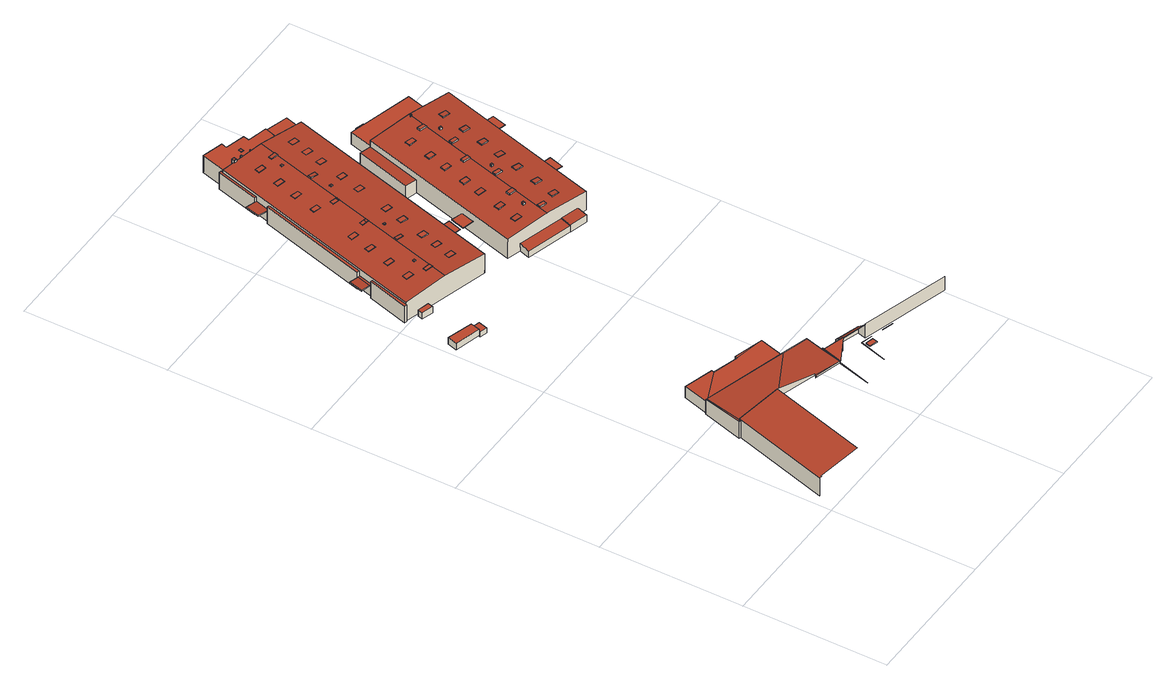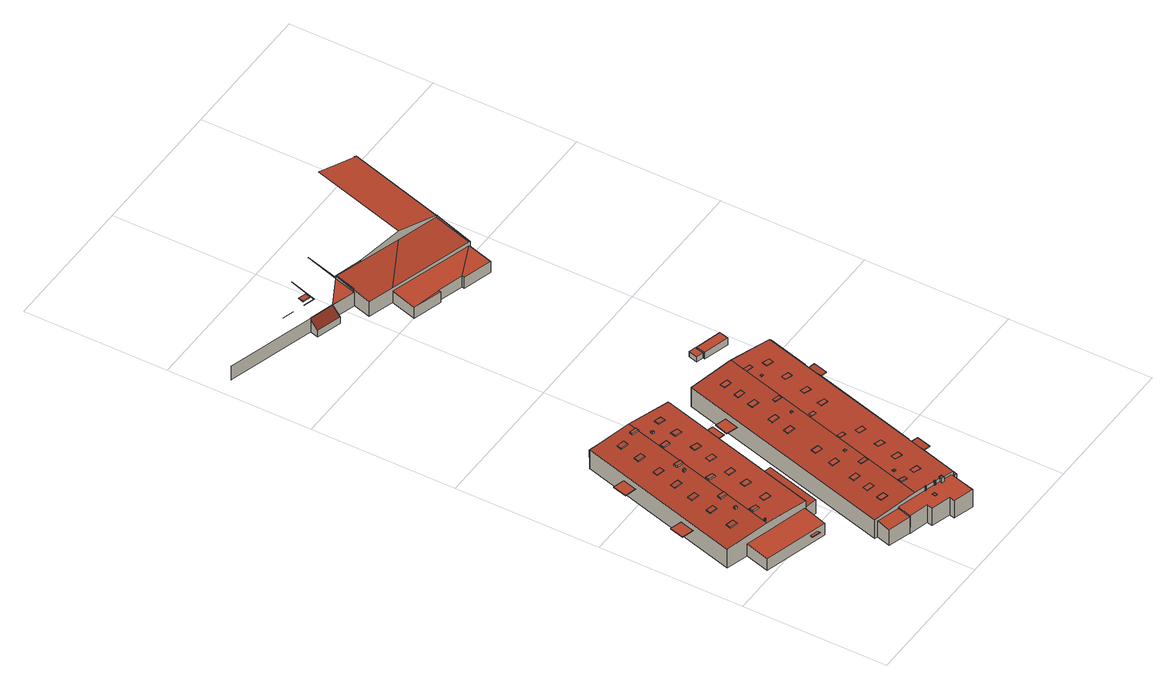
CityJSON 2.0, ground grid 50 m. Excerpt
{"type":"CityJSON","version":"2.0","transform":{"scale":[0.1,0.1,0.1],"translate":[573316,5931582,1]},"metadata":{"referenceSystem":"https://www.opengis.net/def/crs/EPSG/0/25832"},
"CityObjects":{
"building1":{"type":"Building","attributes":{"Grundfläche 2D":"5116.764534","Grundhöhe NN":"5.588"},"children":["building1-1","building1-2"],"geometry":[{"type":"MultiSurface","lod":"3","boundaries":[[[0,1,2,3,4,5,6]],[[7,0,6,5,8,9,10]],[[11,9,12]],[[9,11,13,10]],[[12,9,8]],[[11,12,14,15,13]],[[12,8,16]],[[14,12,16]],[[17,18,19,16,8]],[[20,21,22,23]],[[17,8,5,4,24,25,18]],[[21,26,27,22]],[[21,20,28,26]],[[26,28,29,27]],[[20,23,15,14,16,19,30,31,32,33]],[[28,34,35,29]],[[36,37,38,39]],[[40,41,25,36,39]],[[34,28,20,33,42]],[[34,43,44,35]],[[39,38,45,40]],[[46,47,48,49]],[[34,42,43]],[[30,19,18,25,41,50,51,52]],[[45,53,41,40]],[[53,49,50,41]],[[43,42,54,44]],[[50,49,48,55,51]],[[42,33,32,54]],[[56,57,55,48]],[[51,55,58,59,52]],[[58,55,57,60]],[[30,52,59,31]],[[61,62,63,60,57]],[[64,65,66]],[[61,57,56]],[[56,67,62,61]],[[63,62,68,69]],[[70,64,66,71]],[[72,73,67,56]],[[68,74,75,69]],[[68,62,67,73,76,74]],[[77,76,73,72]],[[78,79,80,81]],[[82,83,82,75]],[[76,82,75,74]],[[82,76,77,84,85,86,87]]],"semantics":{"surfaces":[{"type":"RoofSurface"},{"type":"WallSurface"},{"type":"GroundSurface"}],"values":[0,1,0,1,0,1,0,0,0,1,1,1,0,1,1,1,1,0,0,1,1,1,0,0,1,1,1,1,1,0,1,1,1,1,1,0,1,1,1,1,1,0,1,1,2,1,1]}}]},
"building1-1":{"type":"BuildingInstallation","parents":["building1"],"geometry":[{"type":"MultiSurface","lod":"3","boundaries":[[[88,89,90,91]],[[91,90,41,50]],[[88,91,50,51]],[[89,88,51,52]],[[90,89,52,41]]],"semantics":{"surfaces":[{"type":"RoofSurface"},{"type":"WallSurface"}],"values":[0,1,1,1,1]}}]},
"building1-2":{"type":"BuildingInstallation","parents":["building1"],"geometry":[{"type":"MultiSurface","lod":"3","boundaries":[[[92,93,94,95]],[[95,94,96,97]],[[92,95,97,98]],[[93,92,98,99]],[[94,93,99,96]]],"semantics":{"surfaces":[{"type":"RoofSurface"},{"type":"WallSurface"}],"values":[0,1,1,1,1]}}]},
"building2":{"type":"Building","attributes":{"Grundfläche 2D":"31.658573","Grundhöhe NN":"1.845"},"geometry":[{"type":"Solid","lod":"3","boundaries":[[[[100,101,102,103]],[[101,100,104,105]],[[102,101,105,106]],[[103,102,106,107]],[[100,103,107,104]],[[105,104,107,106]]]],"semantics":{"surfaces":[{"type":"RoofSurface"},{"type":"WallSurface"},{"type":"GroundSurface"}],"values":[[0,1,1,1,1,2]]}}]},
"building3":{"type":"Building","attributes":{"Grundfläche 2D":"8.587040","Grundhöhe NN":"1.716"},"geometry":[{"type":"Solid","lod":"3","boundaries":[[[[108,109,110,111]],[[109,108,112,113]],[[110,109,113,114]],[[111,110,114,115]],[[108,111,115,112]],[[113,112,115,114]]]],"semantics":{"surfaces":[{"type":"RoofSurface"},{"type":"WallSurface"},{"type":"GroundSurface"}],"values":[[0,1,1,1,1,2]]}}]},
"building4":{"type":"Building","attributes":{"Grundfläche 2D":"7.525472","Grundhöhe NN":"3.683"},"geometry":[{"type":"Solid","lod":"3","boundaries":[[[[116,117,118,119]],[[120,121,119,118]],[[121,122,116,119]],[[122,123,117,116]],[[123,120,118,117]],[[123,122,121,120]]]],"semantics":{"surfaces":[{"type":"RoofSurface"},{"type":"WallSurface"},{"type":"GroundSurface"}],"values":[[0,1,1,1,1,2]]}}]},
"building5":{"type":"Building","attributes":{"Grundfläche 2D":"2780.373396","Grundhöhe NN":"3.683"},"children":["building5-1","building5-2","building5-3","building5-4","building5-5","building5-6","building5-7","building5-8","building5-9","building5-10","building5-11","building5-12","building5-13","building5-14","building5-15","building5-16","building5-17","building5-18","building5-19","building5-20","building5-21","building5-22","building5-23","building5-24","building5-25","building5-26","building5-27","building5-28","building5-29","building5-30","building5-31","building5-32","building5-33","building5-34","building5-35","building5-36"],"geometry":[{"type":"Solid","lod":"3","boundaries":[[[[124,125,126,127]],[[124,128,129,130,131,125]],[[132,133,134,135,136,137,138,139,140,141,142,143,144,145]],[[146,147,148,149,150]],[[151,152,153,154]],[[155,156,157,158]],[[159,160,161,162,163]],[[127,126,164,165]],[[166,155,158,136,135,134,133,132,145,144,143,167,168,147,130,129,128,124,127,165]],[[169,170,171,172,173,174,153,152,175,176,177,178,179,180,160,159,131,130,147,146]],[[125,131,159,181,164,126]],[[182,154,153,174,173,172,183,184]],[[185,151,154,182,184,183,186,187]],[[175,152,151,185,187,186,177,176]],[[188,161,160,180,179,178,189,190]],[[161,188,190,189,191,162]],[[163,162,191,192]],[[181,159,163,192]],[[147,168,193,148]],[[149,148,193,194]],[[150,149,194,195,196,197]],[[169,146,150,197,196,195,171,170]],[[198,137,136,158,157,199]],[[138,137,198,200]],[[139,138,200,201]],[[140,139,201,202]],[[141,140,202,203]],[[142,141,203,204]],[[143,142,204,167]],[[156,155,166,205]],[[157,156,205,199]],[[191,189,178,177,186,183,172,171,195,194,193,168,167,204,203,202,201,200,198,199,205,166,165,164,181,192]]]],"semantics":{"surfaces":[{"type":"RoofSurface"},{"type":"WallSurface"},{"type":"GroundSurface"}],"values":[[0,0,0,0,0,0,0,1,1,1,1,1,1,1,1,1,1,1,1,1,1,1,1,1,1,1,1,1,1,1,1,2]]}}]},
"building5-1":{"type":"BuildingInstallation","parents":["building5"],"geometry":[{"type":"MultiSurface","lod":"3","boundaries":[[[206,207,208,209]],[[209,208,210,211]],[[206,209,211,212]],[[207,206,212,213]],[[208,207,213,210]]],"semantics":{"surfaces":[{"type":"RoofSurface"},{"type":"WallSurface"}],"values":[0,1,1,1,1]}}]},
"building5-2":{"type":"BuildingInstallation","parents":["building5"],"geometry":[{"type":"MultiSurface","lod":"3","boundaries":[[[214,215,216,217]],[[217,216,218,219]],[[214,217,219,220]],[[215,214,220,221]],[[216,215,221,218]]],"semantics":{"surfaces":[{"type":"RoofSurface"},{"type":"WallSurface"}],"values":[0,1,1,1,1]}}]},
"building5-3":{"type":"BuildingInstallation","parents":["building5"],"geometry":[{"type":"MultiSurface","lod":"3","boundaries":[[[222,223,224,225]],[[226,227,225,224]],[[222,225,227,228]],[[223,222,228,229]],[[229,226,224,223]]],"semantics":{"surfaces":[{"type":"RoofSurface"},{"type":"WallSurface"}],"values":[0,1,1,1,1]}}]},
"building5-4":{"type":"BuildingInstallation","parents":["building5"],"geometry":[{"type":"MultiSurface","lod":"3","boundaries":[[[230,231,232,233]],[[233,232,234,235]],[[230,233,235,236]],[[231,230,236,237]],[[232,231,237,234]]],"semantics":{"surfaces":[{"type":"RoofSurface"},{"type":"WallSurface"}],"values":[0,1,1,1,1]}}]},
"building5-5":{"type":"BuildingInstallation","parents":["building5"],"geometry":[{"type":"MultiSurface","lod":"3","boundaries":[[[238,239,240,241]],[[129,242,238,241]],[[239,238,242,243]],[[243,128,240,239]]],"semantics":{"surfaces":[{"type":"RoofSurface"},{"type":"WallSurface"}],"values":[0,1,1,1]}}]},
"building5-6":{"type":"BuildingInstallation","parents":["building5"],"geometry":[{"type":"MultiSurface","lod":"3","boundaries":[[[244,245,246,247]],[[248,249,247,246]],[[249,250,244,247]],[[245,244,250,251]],[[246,245,251,248]]],"semantics":{"surfaces":[{"type":"RoofSurface"},{"type":"WallSurface"}],"values":[0,1,1,1,1]}}]},
"building5-7":{"type":"BuildingInstallation","parents":["building5"],"geometry":[{"type":"MultiSurface","lod":"3","boundaries":[[[252,253,254,255]],[[255,254,256,257]],[[252,255,257,258]],[[253,252,258,259]],[[254,253,259,256]]],"semantics":{"surfaces":[{"type":"RoofSurface"},{"type":"WallSurface"}],"values":[0,1,1,1,1]}}]},
"building5-8":{"type":"BuildingInstallation","parents":["building5"],"geometry":[{"type":"MultiSurface","lod":"3","boundaries":[[[260,261,262,263]],[[263,262,264,265]],[[260,263,265,266]],[[261,260,266,267]],[[262,261,267,264]]],"semantics":{"surfaces":[{"type":"RoofSurface"},{"type":"WallSurface"}],"values":[0,1,1,1,1]}}]},
"building5-9":{"type":"BuildingInstallation","parents":["building5"],"geometry":[{"type":"MultiSurface","lod":"3","boundaries":[[[268,269,270,271]],[[271,270,272,273]],[[268,271,273,274]],[[269,268,274,275]],[[270,269,275,272]]],"semantics":{"surfaces":[{"type":"RoofSurface"},{"type":"WallSurface"}],"values":[0,1,1,1,1]}}]},
"building5-10":{"type":"BuildingInstallation","parents":["building5"],"geometry":[{"type":"MultiSurface","lod":"3","boundaries":[[[276,277,278,279]],[[279,278,280,281]],[[276,279,281,282]],[[277,276,282,283]],[[278,277,283,280]]],"semantics":{"surfaces":[{"type":"RoofSurface"},{"type":"WallSurface"}],"values":[0,1,1,1,1]}}]},
"building5-11":{"type":"BuildingInstallation","parents":["building5"],"geometry":[{"type":"MultiSurface","lod":"3","boundaries":[[[284,285,286,287]],[[287,286,288,289]],[[284,287,289,290]],[[285,284,290,291]],[[286,285,291,288]]],"semantics":{"surfaces":[{"type":"RoofSurface"},{"type":"WallSurface"}],"values":[0,1,1,1,1]}}]},
"building5-12":{"type":"BuildingInstallation","parents":["building5"],"geometry":[{"type":"MultiSurface","lod":"3","boundaries":[[[292,293,294,295]],[[295,294,296,297]],[[297,298,292,295]],[[298,299,293,292]],[[294,293,299,296]]],"semantics":{"surfaces":[{"type":"RoofSurface"},{"type":"WallSurface"}],"values":[0,1,1,1,1]}}]},
"building5-13":{"type":"BuildingInstallation","parents":["building5"],"geometry":[{"type":"MultiSurface","lod":"3","boundaries":[[[300,301,302,303]],[[303,302,304,305]],[[305,306,300,303]],[[301,300,306,307]],[[307,304,302,301]]],"semantics":{"surfaces":[{"type":"RoofSurface"},{"type":"WallSurface"}],"values":[0,1,1,1,1]}}]},
"building5-14":{"type":"BuildingInstallation","parents":["building5"],"geometry":[{"type":"MultiSurface","lod":"3","boundaries":[[[308,309,310,311]],[[311,310,312,313]],[[313,314,308,311]],[[309,308,314,315]],[[315,312,310,309]]],"semantics":{"surfaces":[{"type":"RoofSurface"},{"type":"WallSurface"}],"values":[0,1,1,1,1]}}]},
"building5-15":{"type":"BuildingInstallation","parents":["building5"],"geometry":[{"type":"MultiSurface","lod":"3","boundaries":[[[316,317,318,319]],[[320,321,319,318]],[[316,319,321,322]],[[322,323,317,316]],[[318,317,323,320]]],"semantics":{"surfaces":[{"type":"RoofSurface"},{"type":"WallSurface"}],"values":[0,1,1,1,1]}}]},
"building5-16":{"type":"BuildingInstallation","parents":["building5"],"geometry":[{"type":"MultiSurface","lod":"3","boundaries":[[[324,325,326,327]],[[327,326,328,329]],[[324,327,329,330]],[[325,324,330,331]],[[326,325,331,328]]],"semantics":{"surfaces":[{"type":"RoofSurface"},{"type":"WallSurface"}],"values":[0,1,1,1,1]}}]},
"building5-17":{"type":"BuildingInstallation","parents":["building5"],"geometry":[{"type":"MultiSurface","lod":"3","boundaries":[[[332,333,334,335]],[[335,334,336,337]],[[332,335,337,338]],[[333,332,338,339]],[[334,333,339,336]]],"semantics":{"surfaces":[{"type":"RoofSurface"},{"type":"WallSurface"}],"values":[0,1,1,1,1]}}]},
"building5-18":{"type":"BuildingInstallation","parents":["building5"],"geometry":[{"type":"MultiSurface","lod":"3","boundaries":[[[340,341,342,343]],[[344,345,343,342]],[[340,343,345,346]],[[341,340,346,347]],[[347,344,342,341]]],"semantics":{"surfaces":[{"type":"RoofSurface"},{"type":"WallSurface"}],"values":[0,1,1,1,1]}}]},
"building5-19":{"type":"BuildingInstallation","parents":["building5"],"geometry":[{"type":"MultiSurface","lod":"3","boundaries":[[[348,349,350,351]],[[351,350,352,353]],[[348,351,353,354]],[[349,348,354,355]],[[350,349,355,352]]],"semantics":{"surfaces":[{"type":"RoofSurface"},{"type":"WallSurface"}],"values":[0,1,1,1,1]}}]},
"building5-20":{"type":"BuildingInstallation","parents":["building5"],"geometry":[{"type":"MultiSurface","lod":"3","boundaries":[[[356,357,358,359]],[[359,358,360,361]],[[356,359,361,362]],[[357,356,362,363]],[[358,357,363,360]]],"semantics":{"surfaces":[{"type":"RoofSurface"},{"type":"WallSurface"}],"values":[0,1,1,1,1]}}]},
"building5-21":{"type":"BuildingInstallation","parents":["building5"],"geometry":[{"type":"MultiSurface","lod":"3","boundaries":[[[364,365,366,367]],[[367,366,368,369]],[[364,367,369,370]],[[365,364,370,371]],[[366,365,371,368]]],"semantics":{"surfaces":[{"type":"RoofSurface"},{"type":"WallSurface"}],"values":[0,1,1,1,1]}}]},
"building5-22":{"type":"BuildingInstallation","parents":["building5"],"geometry":[{"type":"MultiSurface","lod":"3","boundaries":[[[372,373,374,375]],[[375,374,376,377]],[[372,375,377,378]],[[373,372,378,379]],[[374,373,379,376]]],"semantics":{"surfaces":[{"type":"RoofSurface"},{"type":"WallSurface"}],"values":[0,1,1,1,1]}}]},
"building5-23":{"type":"BuildingInstallation","parents":["building5"],"geometry":[{"type":"MultiSurface","lod":"3","boundaries":[[[380,381,382,383]],[[383,382,384,385]],[[380,383,385,386]],[[381,380,386,387]],[[382,381,387,384]]],"semantics":{"surfaces":[{"type":"RoofSurface"},{"type":"WallSurface"}],"values":[0,1,1,1,1]}}]},
"building5-24":{"type":"BuildingInstallation","parents":["building5"],"geometry":[{"type":"MultiSurface","lod":"3","boundaries":[[[388,389,390,391]],[[391,390,392,393]],[[388,391,393,394]],[[389,388,394,395]],[[390,389,395,392]]],"semantics":{"surfaces":[{"type":"RoofSurface"},{"type":"WallSurface"}],"values":[0,1,1,1,1]}}]},
"building5-25":{"type":"BuildingInstallation","parents":["building5"],"geometry":[{"type":"MultiSurface","lod":"3","boundaries":[[[396,397,398,399]],[[399,398,400,401]],[[396,399,401,402]],[[397,396,402,403]],[[398,397,403,400]]],"semantics":{"surfaces":[{"type":"RoofSurface"},{"type":"WallSurface"}],"values":[0,1,1,1,1]}}]},
"building5-26":{"type":"BuildingInstallation","parents":["building5"],"geometry":[{"type":"MultiSurface","lod":"3","boundaries":[[[404,405,406,407]],[[407,406,408,409]],[[404,407,409,410]],[[410,411,405,404]],[[411,408,406,405]]],"semantics":{"surfaces":[{"type":"RoofSurface"},{"type":"WallSurface"}],"values":[0,1,1,1,1]}}]},
"building5-27":{"type":"BuildingInstallation","parents":["building5"],"geometry":[{"type":"MultiSurface","lod":"3","boundaries":[[[412,413,414,415]],[[413,412,416,417]],[[415,414,418,419]],[[412,415,419,416]],[[414,413,417,418]]],"semantics":{"surfaces":[{"type":"RoofSurface"},{"type":"WallSurface"}],"values":[0,1,1,1,1]}}]},
"building5-28":{"type":"BuildingInstallation","parents":["building5"],"geometry":[{"type":"MultiSurface","lod":"3","boundaries":[[[420,421,422,423]],[[423,422,424,425]],[[425,426,420,423]],[[426,427,421,420]],[[422,421,427,424]]],"semantics":{"surfaces":[{"type":"RoofSurface"},{"type":"WallSurface"}],"values":[0,1,1,1,1]}}]},
"building5-29":{"type":"BuildingInstallation","parents":["building5"],"geometry":[{"type":"MultiSurface","lod":"3","boundaries":[[[428,429,430,431]],[[431,430,432,433]],[[433,434,428,431]],[[434,435,429,428]],[[430,429,435,432]]],"semantics":{"surfaces":[{"type":"RoofSurface"},{"type":"WallSurface"}],"values":[0,1,1,1,1]}}]},
"building5-30":{"type":"BuildingInstallation","parents":["building5"],"geometry":[{"type":"MultiSurface","lod":"3","boundaries":[[[436,241,240,437]],[[438,437,240,128,145]],[[436,437,438,439]],[[144,129,241,436,439]],[[128,129,144,145]]],"semantics":{"surfaces":[{"type":"RoofSurface"},{"type":"WallSurface"}],"values":[0,1,1,1,1]}}]},
"building5-31":{"type":"BuildingInstallation","parents":["building5"],"geometry":[{"type":"MultiSurface","lod":"3","boundaries":[[[440,441,442,443]],[[442,132,133,443]],[[440,443,133,444]],[[441,440,444,445]],[[132,442,441,445]]],"semantics":{"surfaces":[{"type":"RoofSurface"},{"type":"WallSurface"}],"values":[0,1,1,1,1]}}]},
"building5-32":{"type":"BuildingInstallation","parents":["building5"],"geometry":[{"type":"MultiSurface","lod":"3","boundaries":[[[446,447,448,449]],[[449,448,135,450]],[[446,449,450,451]],[[134,447,446,451]],[[447,134,135,448]]],"semantics":{"surfaces":[{"type":"RoofSurface"},{"type":"WallSurface"}],"values":[0,1,1,1,1]}}]},
"building5-33":{"type":"BuildingInstallation","parents":["building5"],"geometry":[{"type":"MultiSurface","lod":"3","boundaries":[[[452,453,454,455]],[[455,454,456,457]],[[452,455,457,458]],[[453,452,458,459]],[[454,453,459,456]]],"semantics":{"surfaces":[{"type":"RoofSurface"},{"type":"WallSurface"}],"values":[0,1,1,1,1]}}]},
"building5-34":{"type":"BuildingInstallation","parents":["building5"],"geometry":[{"type":"MultiSurface","lod":"3","boundaries":[[[460,461,462,463]],[[464,465,463,462]],[[465,466,460,463]],[[466,467,461,460]],[[467,464,462,461]],[[467,466,465,464]]],"semantics":{"surfaces":[{"type":"RoofSurface"},{"type":"WallSurface"},{"type":"OuterCeilingSurface"}],"values":[0,1,1,1,1,2]}}]},
"building5-35":{"type":"BuildingInstallation","parents":["building5"],"geometry":[{"type":"MultiSurface","lod":"3","boundaries":[[[169,197,468,469,470,182,174]],[[184,173,174,182]],[[471,184,182,470]],[[173,170,169,174]],[[170,196,197,169]],[[196,472,468,197]],[[472,473,469,468]],[[473,471,470,469]],[[471,473,472,196,170,173,184]]],"semantics":{"surfaces":[{"type":"RoofSurface"},{"type":"WallSurface"},{"type":"OuterCeilingSurface"}],"values":[0,1,1,1,1,1,1,1,2]}}]},
"building5-36":{"type":"BuildingInstallation","parents":["building5"],"geometry":[{"type":"MultiSurface","lod":"3","boundaries":[[[474,475,188,180,175,185]],[[476,475,474,477]],[[478,190,188,475]],[[176,187,185,175]],[[187,479,474,185]],[[479,480,477,474]],[[480,481,476,477]],[[481,478,475,476]],[[190,179,180,188]],[[179,176,175,180]],[[187,176,179,190,478,481,480,479]]],"semantics":{"surfaces":[{"type":"RoofSurface"},{"type":"WallSurface"},{"type":"OuterCeilingSurface"}],"values":[0,0,1,1,1,1,1,1,1,1,2]}}]},
"building6":{"type":"Building","attributes":{"Grundfläche 2D":"84.199298","Grundhöhe NN":"3.502"},"geometry":[{"type":"Solid","lod":"3","boundaries":[[[[482,483,484,485]],[[486,487,485,484]],[[487,488,482,485]],[[488,489,483,482]],[[489,486,484,483]],[[489,488,487,486]]]],"semantics":{"surfaces":[{"type":"RoofSurface"},{"type":"WallSurface"},{"type":"GroundSurface"}],"values":[[0,1,1,1,1,2]]}}]},
"building7":{"type":"Building","attributes":{"Grundfläche 2D":"2188.636466","Grundhöhe NN":"3.751"},"children":["building7-1","building7-2","building7-3","building7-4","building7-5","building7-6","building7-7","building7-8","building7-9","building7-10","building7-11","building7-12","building7-13","building7-14","building7-15","building7-16","building7-17","building7-18","building7-19","building7-20","building7-21","building7-22","building7-23","building7-24","building7-25","building7-26","building7-27","building7-28"],"geometry":[{"type":"Solid","lod":"3","boundaries":[[[[490,491,492,493]],[[491,494,495,492]],[[496,497,498,499,500]],[[501,502,503,504]],[[505,506,507,508]],[[503,509,510,494,491,490,511,512,504]],[[495,494,510,513]],[[506,505,500,499,514,515,493,492,495,513,516]],[[490,493,515,511]],[[501,504,512,517]],[[502,501,517,518]],[[503,502,518,509]],[[519,497,496,500,505,508,520]],[[498,497,519,521]],[[499,498,521,514]],[[507,506,516,522]],[[508,507,522,520]],[[515,514,521,519,520,522,516,513,510,509,518,517,512,511]]]],"semantics":{"surfaces":[{"type":"RoofSurface"},{"type":"WallSurface"},{"type":"GroundSurface"}],"values":[[0,0,0,0,0,1,1,1,1,1,1,1,1,1,1,1,1,2]]}}]},
"building7-1":{"type":"BuildingInstallation","parents":["building7"],"geometry":[{"type":"MultiSurface","lod":"3","boundaries":[[[523,524,525,526]],[[526,525,527,528]],[[528,529,523,526]],[[524,523,529,530]],[[530,527,525,524]]],"semantics":{"surfaces":[{"type":"RoofSurface"},{"type":"WallSurface"}],"values":[0,1,1,1,1]}}]},
"building7-2":{"type":"BuildingInstallation","parents":["building7"],"geometry":[{"type":"MultiSurface","lod":"3","boundaries":[[[531,532,533,534]],[[534,533,535,536]],[[531,534,536,537]],[[532,531,537,538]],[[533,532,538,535]]],"semantics":{"surfaces":[{"type":"RoofSurface"},{"type":"WallSurface"}],"values":[0,1,1,1,1]}}]},
"building7-3":{"type":"BuildingInstallation","parents":["building7"],"geometry":[{"type":"MultiSurface","lod":"3","boundaries":[[[539,540,541,542]],[[542,541,543,544]],[[539,542,544,545]],[[540,539,545,546]],[[541,540,546,543]]],"semantics":{"surfaces":[{"type":"RoofSurface"},{"type":"WallSurface"}],"values":[0,1,1,1,1]}}]},
"building7-4":{"type":"BuildingInstallation","parents":["building7"],"geometry":[{"type":"MultiSurface","lod":"3","boundaries":[[[547,548,549,550]],[[550,549,551,552]],[[552,553,547,550]],[[548,547,553,554]],[[554,551,549,548]]],"semantics":{"surfaces":[{"type":"RoofSurface"},{"type":"WallSurface"}],"values":[0,1,1,1,1]}}]},
"building7-5":{"type":"BuildingInstallation","parents":["building7"],"geometry":[{"type":"MultiSurface","lod":"3","boundaries":[[[555,556,557,558]],[[558,557,559,560]],[[560,561,555,558]],[[556,555,561,562]],[[562,559,557,556]]],"semantics":{"surfaces":[{"type":"RoofSurface"},{"type":"WallSurface"}],"values":[0,1,1,1,1]}}]},
"building7-6":{"type":"BuildingInstallation","parents":["building7"],"geometry":[{"type":"MultiSurface","lod":"3","boundaries":[[[563,564,565,566]],[[566,565,567,568]],[[563,566,568,569]],[[564,563,569,570]],[[565,564,570,567]]],"semantics":{"surfaces":[{"type":"RoofSurface"},{"type":"WallSurface"}],"values":[0,1,1,1,1]}}]},
"building7-7":{"type":"BuildingInstallation","parents":["building7"],"geometry":[{"type":"MultiSurface","lod":"3","boundaries":[[[571,572,573,574]],[[574,573,575,576]],[[576,577,571,574]],[[572,571,577,578]],[[578,575,573,572]]],"semantics":{"surfaces":[{"type":"RoofSurface"},{"type":"WallSurface"}],"values":[0,1,1,1,1]}}]},
"building7-8":{"type":"BuildingInstallation","parents":["building7"],"geometry":[{"type":"MultiSurface","lod":"3","boundaries":[[[579,580,581,582]],[[582,581,583,584]],[[579,582,584,585]],[[580,579,585,586]],[[581,580,586,583]]],"semantics":{"surfaces":[{"type":"RoofSurface"},{"type":"WallSurface"}],"values":[0,1,1,1,1]}}]},
"building7-9":{"type":"BuildingInstallation","parents":["building7"],"geometry":[{"type":"MultiSurface","lod":"3","boundaries":[[[587,588,589,590]],[[590,589,591,592]],[[587,590,592,593]],[[593,594,588,587]],[[594,591,589,588]]],"semantics":{"surfaces":[{"type":"RoofSurface"},{"type":"WallSurface"}],"values":[0,1,1,1,1]}}]},
"building7-10":{"type":"BuildingInstallation","parents":["building7"],"geometry":[{"type":"MultiSurface","lod":"3","boundaries":[[[595,596,597,598]],[[598,597,599,600]],[[600,601,595,598]],[[596,595,601,602]],[[602,599,597,596]]],"semantics":{"surfaces":[{"type":"RoofSurface"},{"type":"WallSurface"}],"values":[0,1,1,1,1]}}]},
"building7-11":{"type":"BuildingInstallation","parents":["building7"],"geometry":[{"type":"MultiSurface","lod":"3","boundaries":[[[603,604,605,606,607,608,609,610,611,612,613,614,615,616]],[[605,604,617,618]],[[618,619,606,605]],[[619,620,607,606]],[[620,621,608,607]],[[621,622,609,608]],[[622,623,610,609]],[[623,624,611,610]],[[624,625,612,611]],[[625,626,613,612]],[[626,627,614,613]],[[627,628,615,614]],[[628,629,616,615]],[[629,630,603,616]],[[630,617,604,603]]],"semantics":{"surfaces":[{"type":"RoofSurface"},{"type":"WallSurface"}],"values":[0,1,1,1,1,1,1,1,1,1,1,1,1,1,1]}}]},
"building7-12":{"type":"BuildingInstallation","parents":["building7"],"geometry":[{"type":"MultiSurface","lod":"3","boundaries":[[[631,632,633,634]],[[634,633,635,636]],[[631,634,636,637]],[[632,631,637,638]],[[633,632,638,635]]],"semantics":{"surfaces":[{"type":"RoofSurface"},{"type":"WallSurface"}],"values":[0,1,1,1,1]}}]},
"building7-13":{"type":"BuildingInstallation","parents":["building7"],"geometry":[{"type":"MultiSurface","lod":"3","boundaries":[[[639,640,641,642]],[[642,641,643,644]],[[639,642,644,645]],[[640,639,645,646]],[[641,640,646,643]]],"semantics":{"surfaces":[{"type":"RoofSurface"},{"type":"WallSurface"}],"values":[0,1,1,1,1]}}]},
"building7-14":{"type":"BuildingInstallation","parents":["building7"],"geometry":[{"type":"MultiSurface","lod":"3","boundaries":[[[647,648,649,650]],[[650,649,651,652]],[[652,653,647,650]],[[648,647,653,654]],[[649,648,654,651]]],"semantics":{"surfaces":[{"type":"RoofSurface"},{"type":"WallSurface"}],"values":[0,1,1,1,1]}}]},
"building7-15":{"type":"BuildingInstallation","parents":["building7"],"geometry":[{"type":"MultiSurface","lod":"3","boundaries":[[[655,656,657,658]],[[659,660,658,657]],[[655,658,660,661]],[[656,655,661,662]],[[662,659,657,656]]],"semantics":{"surfaces":[{"type":"RoofSurface"},{"type":"WallSurface"}],"values":[0,1,1,1,1]}}]},
"building7-16":{"type":"BuildingInstallation","parents":["building7"],"geometry":[{"type":"MultiSurface","lod":"3","boundaries":[[[663,664,665,666]],[[666,665,667,668]],[[663,666,668,669]],[[669,670,664,663]],[[670,667,665,664]]],"semantics":{"surfaces":[{"type":"RoofSurface"},{"type":"WallSurface"}],"values":[0,1,1,1,1]}}]},
"building7-17":{"type":"BuildingInstallation","parents":["building7"],"geometry":[{"type":"MultiSurface","lod":"3","boundaries":[[[671,672,673,674]],[[675,676,674,673]],[[671,674,676,677]],[[672,671,677,678]],[[678,675,673,672]]],"semantics":{"surfaces":[{"type":"RoofSurface"},{"type":"WallSurface"}],"values":[0,1,1,1,1]}}]},
"building7-18":{"type":"BuildingInstallation","parents":["building7"],"geometry":[{"type":"MultiSurface","lod":"3","boundaries":[[[679,680,681,682]],[[682,681,683,684]],[[679,682,684,685]],[[680,679,685,686]],[[681,680,686,683]]],"semantics":{"surfaces":[{"type":"RoofSurface"},{"type":"WallSurface"}],"values":[0,1,1,1,1]}}]},
"building7-19":{"type":"BuildingInstallation","parents":["building7"],"geometry":[{"type":"MultiSurface","lod":"3","boundaries":[[[687,688,689,690]],[[690,689,691,692]],[[687,690,692,693]],[[688,687,693,694]],[[689,688,694,691]]],"semantics":{"surfaces":[{"type":"RoofSurface"},{"type":"WallSurface"}],"values":[0,1,1,1,1]}}]},
"building7-20":{"type":"BuildingInstallation","parents":["building7"],"geometry":[{"type":"MultiSurface","lod":"3","boundaries":[[[695,696,697,698]],[[698,697,699,700]],[[695,698,700,701]],[[696,695,701,702]],[[697,696,702,699]]],"semantics":{"surfaces":[{"type":"RoofSurface"},{"type":"WallSurface"}],"values":[0,1,1,1,1]}}]},
"building7-21":{"type":"BuildingInstallation","parents":["building7"],"geometry":[{"type":"MultiSurface","lod":"3","boundaries":[[[703,704,705,706]],[[706,705,707,708]],[[703,706,708,709]],[[704,703,709,710]],[[705,704,710,707]]],"semantics":{"surfaces":[{"type":"RoofSurface"},{"type":"WallSurface"}],"values":[0,1,1,1,1]}}]},
"building7-22":{"type":"BuildingInstallation","parents":["building7"],"geometry":[{"type":"MultiSurface","lod":"3","boundaries":[[[711,712,713,714]],[[715,716,714,713]],[[711,714,716,717]],[[712,711,717,718]],[[718,715,713,712]]],"semantics":{"surfaces":[{"type":"RoofSurface"},{"type":"WallSurface"}],"values":[0,1,1,1,1]}}]},
"building7-23":{"type":"BuildingInstallation","parents":["building7"],"geometry":[{"type":"MultiSurface","lod":"3","boundaries":[[[719,720,721,722]],[[723,724,722,721]],[[719,722,724,725]],[[720,719,725,726]],[[726,723,721,720]]],"semantics":{"surfaces":[{"type":"RoofSurface"},{"type":"WallSurface"}],"values":[0,1,1,1,1]}}]},
"building7-24":{"type":"BuildingInstallation","parents":["building7"],"geometry":[{"type":"MultiSurface","lod":"3","boundaries":[[[727,728,729,730]],[[729,731,732,730]],[[732,733,727,730]],[[728,727,733,734]],[[729,728,734,731]]],"semantics":{"surfaces":[{"type":"RoofSurface"},{"type":"WallSurface"}],"values":[0,1,1,1,1]}}]},
"building7-25":{"type":"BuildingInstallation","parents":["building7"],"geometry":[{"type":"MultiSurface","lod":"3","boundaries":[[[735,736,737,738]],[[739,740,738,737]],[[740,741,735,738]],[[741,742,736,735]],[[742,739,737,736]],[[742,741,740,739]]],"semantics":{"surfaces":[{"type":"RoofSurface"},{"type":"WallSurface"},{"type":"OuterCeilingSurface"}],"values":[0,1,1,1,1,2]}}]},
"building7-26":{"type":"BuildingInstallation","parents":["building7"],"geometry":[{"type":"MultiSurface","lod":"3","boundaries":[[[743,744,745,746]],[[747,748,746,745]],[[748,749,743,746]],[[749,750,744,743]],[[750,747,745,744]],[[750,749,748,747]]],"semantics":{"surfaces":[{"type":"RoofSurface"},{"type":"WallSurface"},{"type":"OuterCeilingSurface"}],"values":[0,1,1,1,1,2]}}]},
"building7-27":{"type":"BuildingInstallation","parents":["building7"],"geometry":[{"type":"MultiSurface","lod":"3","boundaries":[[[751,752,753,754]],[[755,756,754,753]],[[756,757,751,754]],[[757,758,752,751]],[[758,755,753,752]],[[758,757,756,755]]],"semantics":{"surfaces":[{"type":"RoofSurface"},{"type":"WallSurface"},{"type":"OuterCeilingSurface"}],"values":[0,1,1,1,1,2]}}]},
"building7-28":{"type":"BuildingInstallation","parents":["building7"],"geometry":[{"type":"MultiSurface","lod":"3","boundaries":[[[759,760,761,762]],[[763,764,762,761]],[[764,765,759,762]],[[765,766,760,759]],[[766,763,761,760]],[[766,765,764,763]]],"semantics":{"surfaces":[{"type":"RoofSurface"},{"type":"WallSurface"},{"type":"OuterCeilingSurface"}],"values":[0,1,1,1,1,2]}}]}
},
"vertices":[
[1,41,117],[8,38,119],[9,42,119],[146,1,145],[245,339,145],[102,381,117],[100,376,117],[1,41,46],[102,381,111],[100,376,111],[100,376,46],[94,378,111],[95,383,111],[94,378,46],[134,519,103],[134,519,46],[138,518,103],[244,339,111],[245,339,111],[430,433,104],[138,518,90],[165,610,89],[165,610,46],[138,518,46],[387,296,117],[387,296,111],[266,580,89],[266,580,46],[264,571,89],[264,571,46],[520,406,104],[520,406,46],[430,433,46],[430,433,92],[354,545,89],[354,545,46],[385,291,111],[385,291,105],[386,291,105],[386,291,111],[478,265,111],[479,266,111],[457,524,89],[356,554,89],[356,554,46],[478,265,105],[447,149,105],[447,149,104],[481,265,101],[481,265,105],[481,265,111],[502,340,107],[500,340,107],[479,266,105],[457,524,46],[502,340,100],[583,318,100],[503,343,100],[502,340,46],[500,340,46],[503,343,46],[584,320,100],[584,320,97],[584,320,46],[592,260,101],[563,163,103],[592,260,102],[583,318,98],[592,349,72],[592,349,46],[631,249,101],[631,249,102],[668,293,100],[668,293,98],[677,324,72],[677,324,46],[669,295,96],[669,295,100],[674,236,102],[712,225,102],[712,225,101],[674,236,101],[669,295,46],[668,293,46],[971,206,100],[973,206,100],[973,206,46],[971,206,46],
[502,340,112],[500,340,112],[479,266,112],[481,265,112],
[616,220,106],[621,238,106],[595,245,106],[590,228,106],[595,245,102],[590,228,103],[616,220,103],[621,238,102],
[34,1353,34],[25,1320,34],[114,1295,33],[123,1327,33],[34,1353,8],[25,1320,8],[114,1295,8],[123,1327,8],
[122,1321,27],[112,1289,27],[137,1282,27],[146,1314,27],[122,1321,7],[112,1289,7],[137,1282,7],[146,1314,7],
[110,1454,52],[115,1472,52],[76,1483,52],[71,1465,52],[76,1483,27],[71,1465,27],[110,1454,27],[115,1472,27],
[403,2229,114],[189,1458,114],[342,1416,102],[557,2186,102],[305,2256,106],[297,2259,105],[253,2271,102],[38,1501,102],[323,2251,95],[328,2250,95],[359,2241,95],[363,2240,95],[467,2211,95],[482,2263,95],[414,2280,95],[419,2300,95],[351,2319,95],[357,2338,95],[285,2358,95],[260,2269,95],[297,2259,95],[305,2256,95],[213,2129,93],[253,2271,93],[255,2278,93],[248,2280,93],[206,2131,93],[84,1699,93],[92,1697,93],[199,2077,93],[191,2079,93],[547,2189,90],[561,2239,90],[481,2262,90],[467,2211,90],[38,1501,93],[77,1643,93],[70,1645,93],[29,1501,93],[37,1499,93],[342,1416,27],[557,2186,27],[547,2189,27],[260,2269,27],[253,2271,27],[213,2129,77],[213,2129,75],[213,2129,27],[199,2077,27],[199,2077,75],[199,2077,77],[92,1697,75],[92,1697,73],[92,1697,27],[77,1643,27],[77,1643,73],[77,1643,75],[38,1501,27],[191,2079,77],[191,2079,27],[191,2079,75],[84,1699,75],[84,1699,27],[84,1699,73],[70,1645,75],[70,1645,27],[70,1645,73],[29,1501,27],[37,1499,27],[255,2278,27],[248,2280,27],[206,2131,27],[206,2131,75],[206,2131,77],[482,2263,27],[481,2262,27],[414,2280,27],[419,2300,27],[351,2319,27],[357,2338,27],[285,2358,27],[561,2239,27],
[271,1510,110],[266,1493,110],[292,1486,109],[297,1504,109],[292,1486,107],[297,1504,107],[271,1510,109],[266,1493,109],
[170,1726,109],[165,1709,109],[191,1702,110],[196,1718,110],[191,1702,109],[196,1718,109],[170,1726,107],[165,1709,107],
[421,2052,110],[417,2034,110],[443,2027,109],[447,2045,109],[443,2027,107],[447,2045,107],[421,2052,109],[417,2034,109],
[299,2187,109],[294,2170,109],[320,2163,110],[325,2179,110],[320,2163,109],[325,2179,109],[299,2187,107],[294,2170,107],
[296,2256,113],[304,2254,113],[305,2256,113],[297,2259,113],[296,2256,105],[304,2254,106],
[234,1956,109],[229,1940,109],[255,1932,110],[260,1949,110],[255,1932,109],[260,1949,109],[234,1956,107],[229,1940,107],
[348,2124,115],[355,2122,115],[356,2129,115],[349,2131,115],[356,2129,112],[349,2131,112],[348,2124,112],[355,2122,112],
[193,1569,115],[200,1567,115],[202,1574,115],[195,1575,115],[202,1574,112],[195,1575,112],[193,1569,112],[200,1567,112],
[190,1797,109],[185,1781,109],[211,1773,110],[216,1790,110],[211,1773,109],[216,1790,109],[190,1797,107],[185,1781,107],
[398,1965,110],[393,1947,110],[419,1940,109],[424,1958,109],[419,1940,107],[424,1958,107],[398,1965,109],[393,1947,109],
[327,1712,111],[323,1695,111],[349,1688,110],[354,1705,110],[349,1688,107],[354,1705,107],[327,1712,109],[323,1695,109],
[359,2167,114],[383,2160,117],[386,2173,117],[363,2179,114],[386,2173,113],[363,2179,112],[359,2167,112],[383,2160,113],
[303,1626,111],[298,1608,111],[324,1601,110],[329,1619,110],[324,1601,107],[329,1619,107],[303,1626,109],[298,1608,109],
[181,1530,114],[178,1517,114],[203,1511,115],[206,1524,115],[203,1511,113],[206,1524,113],[181,1530,112],[178,1517,112],
[276,1667,114],[252,1674,116],[249,1662,116],[272,1655,114],[249,1662,113],[272,1655,112],[276,1667,112],[252,1674,113],
[378,1893,110],[373,1875,110],[399,1868,109],[404,1886,109],[399,1868,107],[404,1886,107],[378,1893,109],[373,1875,109],
[437,2110,110],[433,2092,110],[459,2085,109],[464,2103,109],[459,2085,107],[464,2103,107],[437,2110,109],[433,2092,109],
[353,2035,116],[349,2022,116],[373,2015,114],[377,2028,114],[373,2015,112],[377,2028,112],[353,2035,113],[349,2022,113],
[346,1777,111],[341,1759,111],[367,1753,110],[372,1770,110],[367,1753,107],[372,1770,107],[346,1777,109],[341,1759,109],
[147,1646,109],[142,1629,109],[168,1622,110],[173,1638,110],[168,1622,109],[173,1638,109],[147,1646,107],[142,1629,107],
[277,2108,109],[272,2091,109],[298,2084,110],[303,2100,110],[298,2084,109],[303,2100,109],[277,2108,107],[272,2091,107],
[256,2036,109],[252,2019,109],[278,2012,110],[282,2028,110],[278,2012,109],[282,2028,109],[256,2036,107],[252,2019,107],
[292,1728,115],[294,1734,115],[287,1736,115],[286,1729,115],[287,1736,112],[286,1729,112],[292,1728,112],[294,1734,112],
[355,1951,115],[356,1958,115],[350,1960,115],[348,1953,115],[350,1960,112],[348,1953,112],[355,1951,112],[356,1958,112],
[125,1567,110],[120,1550,110],[146,1542,111],[151,1560,111],[146,1542,109],[151,1560,109],[125,1567,107],[120,1550,107],
[290,1920,114],[286,1907,114],[311,1900,114],[314,1913,114],[311,1900,113],[314,1913,113],[290,1920,112],[286,1907,112],
[454,2167,110],[449,2149,110],[475,2142,109],[480,2160,109],[454,2167,109],[449,2149,109],[475,2142,107],[480,2160,107],
[256,1797,113],[252,1784,113],[277,1778,114],[280,1791,114],[277,1778,113],[280,1791,113],[256,1797,112],[252,1784,112],
[287,1568,110],[283,1551,110],[309,1544,109],[313,1561,109],[309,1544,107],[313,1561,107],[287,1568,109],[283,1551,109],
[299,2268,113],[307,2265,113],[307,2265,95],[299,2268,95],
[329,2253,113],[324,2254,113],[323,2251,113],[328,2250,113],[329,2253,95],[324,2254,95],
[360,2244,113],[359,2241,113],[363,2240,113],[363,2243,113],[363,2243,95],[360,2244,95],
[356,2270,96],[365,2267,96],[368,2279,96],[359,2281,96],[368,2279,95],[359,2281,95],[356,2270,95],[365,2267,95],
[422,1549,76],[436,1597,76],[396,1609,76],[382,1560,76],[396,1609,74],[382,1560,74],[422,1549,74],[436,1597,74],
[206,2130,77],[172,2139,79],[158,2089,79],[158,2089,75],[206,2130,75],[172,2139,75],
[84,1697,75],[70,1647,75],[37,1656,77],[50,1705,77],[70,1647,73],[84,1697,73],[50,1705,73],[37,1656,73],
[499,1787,79],[540,1775,77],[594,1968,77],[552,1978,79],[594,1968,25],[552,1978,25],[499,1787,25],[540,1775,25],
[898,1883,102],[746,1926,112],[586,1348,112],[736,1305,102],[594,1968,102],[432,1391,102],[629,1295,55],[629,1294,55],[692,1277,55],[703,1315,58],[639,1332,58],[846,1990,74],[621,2052,74],[597,1967,76],[822,1905,76],[639,1332,57],[479,1377,57],[469,1340,51],[629,1295,51],[597,1967,28],[594,1968,28],[898,1883,28],[822,1905,28],[432,1391,28],[703,1315,28],[736,1305,28],[479,1377,28],[846,1990,28],[621,2052,28],[629,1294,28],[629,1295,28],[692,1277,28],[469,1340,28],
[671,1558,116],[675,1571,116],[651,1578,116],[647,1565,116],[651,1578,112],[647,1565,112],[671,1558,110],[675,1571,110],
[553,1474,111],[558,1492,111],[532,1499,109],[527,1481,109],[532,1499,106],[527,1481,106],[553,1474,108],[558,1492,108],
[748,1595,109],[753,1612,109],[727,1619,111],[722,1602,111],[727,1619,108],[722,1602,108],[748,1595,106],[753,1612,106],
[619,1479,116],[622,1493,116],[598,1499,116],[595,1485,116],[598,1499,110],[595,1485,110],[619,1479,112],[622,1493,112],
[702,1761,116],[698,1748,116],[723,1742,116],[726,1755,116],[723,1742,110],[726,1755,110],[702,1761,112],[698,1748,112],
[579,1427,118],[585,1425,118],[587,1432,118],[580,1434,118],[587,1432,111],[580,1434,110],[579,1427,110],[585,1425,111],
[576,1556,111],[581,1574,111],[555,1581,109],[550,1564,109],[555,1581,106],[550,1564,106],[576,1556,108],[581,1574,108],
[648,1676,116],[672,1669,116],[676,1682,116],[651,1689,116],[676,1682,112],[651,1689,110],[648,1676,110],[672,1669,112],
[702,1872,116],[699,1859,116],[723,1852,116],[726,1865,116],[723,1852,112],[726,1865,112],[702,1872,110],[699,1859,110],
[789,1742,109],[794,1759,109],[768,1766,111],[763,1749,111],[768,1766,108],[763,1749,108],[789,1742,106],[794,1759,106],
[739,1915,119],[740,1915,119],[741,1916,119],[741,1917,119],[741,1918,119],[740,1918,119],[740,1919,119],[739,1919,119],[738,1919,119],[737,1918,119],[737,1917,119],[737,1916,119],[737,1915,119],[738,1915,119],[740,1915,112],[741,1916,112],[741,1917,112],[741,1918,112],[740,1918,112],[740,1919,112],[739,1919,112],[738,1919,111],[737,1918,111],[737,1917,111],[737,1916,111],[737,1915,111],[738,1915,112],[739,1915,112],
[636,1872,110],[631,1854,110],[657,1847,110],[662,1864,110],[657,1847,108],[662,1864,108],[636,1872,106],[631,1854,106],
[734,1811,118],[740,1809,118],[742,1815,118],[735,1817,118],[742,1815,110],[735,1817,111],[734,1811,111],[740,1809,110],
[768,1666,109],[773,1683,109],[747,1691,111],[742,1673,111],[747,1691,108],[742,1673,108],[768,1666,106],[773,1683,106],
[593,1620,110],[598,1638,110],[573,1645,110],[568,1627,110],[573,1645,106],[568,1627,106],[593,1620,108],[598,1638,108],
[618,1372,116],[621,1383,116],[598,1390,116],[595,1378,116],[598,1390,112],[595,1378,112],[618,1372,110],[621,1383,110],
[684,1368,109],[689,1385,109],[663,1393,111],[658,1375,111],[663,1393,108],[658,1375,108],[684,1368,106],[689,1385,106],
[704,1440,109],[709,1457,109],[683,1465,111],[678,1447,111],[683,1465,108],[678,1447,108],[704,1440,106],[709,1457,106],
[673,1595,118],[680,1594,118],[682,1600,118],[675,1602,118],[682,1600,110],[675,1602,111],[673,1595,111],[680,1594,110],
[595,1725,110],[591,1707,110],[616,1701,110],[621,1718,110],[616,1701,108],[621,1718,108],[595,1725,106],[591,1707,106],
[813,1827,109],[818,1844,109],[792,1852,111],[787,1834,111],[792,1852,108],[787,1834,108],[813,1827,106],[818,1844,106],
[635,1767,110],[639,1784,110],[614,1791,110],[609,1773,110],[614,1791,106],[609,1773,106],[635,1767,108],[639,1784,108],
[534,1405,111],[538,1423,111],[512,1429,109],[508,1412,109],[512,1429,106],[508,1412,106],[534,1405,108],[538,1423,108],
[727,1520,109],[732,1537,109],[706,1545,111],[701,1527,111],[706,1545,108],[701,1527,108],[727,1520,106],[732,1537,106],
[446,1594,76],[432,1546,76],[472,1535,76],[486,1583,76],[472,1535,74],[486,1583,74],[446,1594,74],[432,1546,74],
[898,1728,79],[858,1740,79],[843,1690,79],[884,1678,79],[843,1690,77],[884,1678,77],[898,1728,77],[858,1740,77],
[830,1488,79],[790,1499,79],[776,1449,79],[816,1438,79],[776,1449,77],[816,1438,77],[830,1488,77],[790,1499,77],
[654,2055,63],[651,2044,63],[679,2036,63],[682,2047,63],[679,2036,61],[682,2047,61],[654,2055,61],[651,2044,61]
]}
